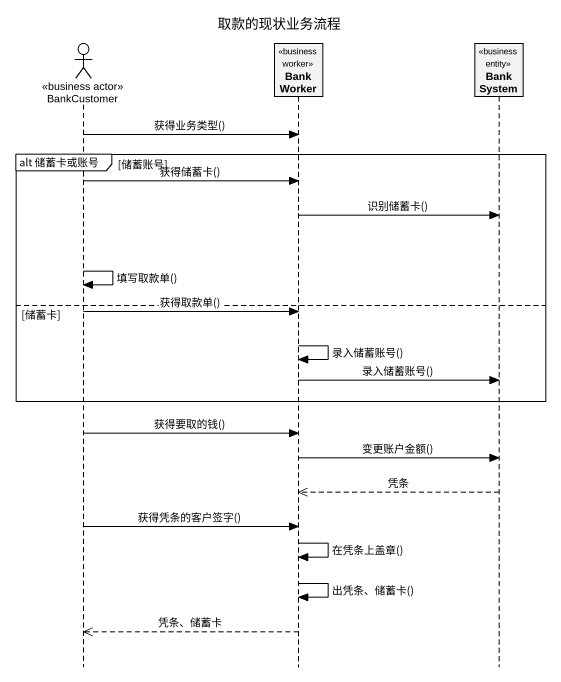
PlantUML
@startuml
title 取款的现状业务流程
hide footbox
actor BankCustomer <<business actor>>
participant BankWorker <<business worker>>
participant BankSystem <<business entity>>

BankCustomer -> BankWorker : 获得业务类型()
group alt 储蓄卡或账号 [储蓄账号]
  BankCustomer -> BankWorker : 获得储蓄卡()
  BankWorker -> BankSystem : 识别储蓄卡()
  BankCustomer -> BankCustomer : 填写取款单()
else 储蓄卡
  BankCustomer -> BankWorker : 获得取款单()
  BankWorker -> BankWorker : 录入储蓄账号()
  BankWorker -> BankSystem : 录入储蓄账号()
end
BankCustomer -> BankWorker : 获得要取的钱()
BankWorker -> BankSystem : 变更账户金额()
BankSystem -->> BankWorker : 凭条
BankCustomer -> BankWorker : 获得凭条的客户签字()
BankWorker -> BankWorker : 在凭条上盖章()
BankWorker -> BankWorker : 出凭条、储蓄卡()
BankWorker -->> BankCustomer : 凭条、储蓄卡
@enduml
